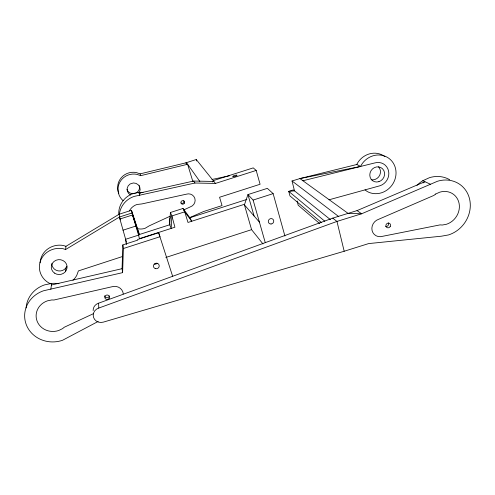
<?xml version="1.0" encoding="UTF-8"?>
<svg xmlns="http://www.w3.org/2000/svg" width="495" height="495" viewBox="0 0 495 495"><rect width="100%" height="100%" fill="white"/><g stroke="black" fill="none" stroke-linecap="round" stroke-linejoin="round"><path stroke-width="0.74" d="M122.612 272.64L122.073 268.674L122.84 244.914L137.734 240.131L137.585 239.518L158.647 232.743L159.99 236.728L123.391 248.521L122.612 272.64L43.529 290.775A28.351 26.371 -4.6 0 0 26.284 324.689A28.351 26.371 -4.6 0 0 62.556 340.275L98.189 321.434M170.41 212.504L171.901 215.938L171.177 228.418L169.698 224.767L170.41 212.504L182.989 208.475L189.882 217.744L191.726 221.253L184.715 211.829L182.989 208.475M65.544 271.489L65.885 267.993M50.459 283.79A19.751 18.655 -1.7 0 1 40.435 261.044A19.751 18.655 -1.7 0 1 63.1 248.713L65.606 249.529L65.946 246.324L119.153 214.23L131.509 210.288L139.541 234.809M50.824 289.266L51.684 283.412A27.72 25.839 -4.2 0 1 58.955 283.722M170.125 217.497C169.191 219.867 169.142 222.509 170.057 224.885M330.493 219.7L294.5 190.86L292.038 180.984L299.908 178.577L356.852 164.482L357.341 163.344A19.577 18.142 -54.4 0 1 384.869 156.599M424.92 181.696L357.037 210.604L332.764 218.122L98.61 303.188L98.771 308.057A7.901 7.388 -10.5 0 0 93.555 317.431A7.901 7.388 -10.5 0 0 103.418 322.103L344.186 251.25L368.608 243.596L441.472 236.189L448.538 234.921A29.131 26.291 -52.4 0 0 469.743 199.739A29.131 26.291 -52.4 0 0 437.475 181.257L361.641 213.772L348.065 213.37L299.908 178.577L360.638 166.438L361.14 165.287A19.849 18.371 -54.2 0 1 387.164 157.218A19.849 18.371 -54.2 0 1 393.172 183.36A19.849 18.371 -54.2 0 1 367.154 191.472L365.056 189.87M65.606 249.529L119.586 216.958L132.078 212.974L131.509 210.288M93.561 313.613L64.27 327.238L62.574 328.631L58.787 330.474A16.966 15.784 -4.6 0 1 37.094 321.144A16.966 15.784 -4.6 0 1 47.402 300.849L51.752 299.945L53.949 300.007L111.604 286.84A8.873 8.359 -11.6 0 1 123.267 293.999M170.2 216.173L149.311 225.807L145.06 228.319A13 12.585 -14.2 0 1 137.072 228.498M183.428 210.066L190.389 206.854A6.843 6.645 -29.2 0 0 194.82 198.347A6.843 6.645 -29.2 0 0 186.293 194.201L141.929 203.915L136.917 204.497A13 12.585 -14.2 0 0 129.368 210.938M416.969 185.353A28.456 25.765 -52.6 0 1 422.792 180.712L429.456 177.686A28.456 25.765 -52.6 0 1 449.714 179.728M189.486 217.701L203.587 211.52L222.045 205.586L219.57 197.245L260.085 184.264L256.2 170.435L253.242 167.885L213.246 180.638M118.843 193.31A15.432 15.079 -9.8 0 1 121.232 177.754A15.432 15.079 -9.8 0 1 136.447 172.6L140.073 173.881L185.842 162.843L196.255 159.52L215.48 183.422L256.2 170.435M98.771 308.057L336.959 221.426L361.641 213.772L357.037 210.604M123.107 200.692A15.617 15.252 -10.2 0 1 119.734 182.377A15.617 15.252 -10.2 0 1 137.016 174.376L140.685 175.669L187.617 164.266L199.844 181.43M122.191 256.614L78.389 270.92L76.799 275.269A19.751 18.655 -1.7 0 1 72.926 280.3M165.837 257.474L251.578 229.655L262.975 243.948M273.141 193.625L267.343 188.354L247.939 194.578L253.118 200.06L273.141 193.625L284.922 236.035M122.989 230.187L135.865 226.06M189.882 217.744L246.881 199.423M169.698 224.767L138.501 234.797L139.411 238.64L174.914 227.217L171.901 215.938L184.715 211.829L187.995 222.453L244.27 204.348L251.578 229.655M212.473 181.912L213.902 181.455L193.632 181.052L139.114 193.174A21.446 20.784 -13.9 0 1 140.518 193.124M126.454 242.191L119.914 219.019L132.536 214.991L132.078 212.974L139.244 234.902M328.952 199.813L379.77 185.817A12.245 11.336 -54.2 0 0 388.55 170.917A12.245 11.336 -54.2 0 0 374.622 162.973L302.915 180.749M51.449 284.996L122.073 268.674M119.351 214.533A21.718 21.031 -14.2 0 1 134.151 196.416L194.962 183.02L215.48 183.422M211.959 179.487L229.544 175.75M51.684 283.412L44.55 284.885A27.72 25.839 -4.2 0 0 26.124 307.927M143.08 192.499A21.341 20.691 -13.8 0 0 138.872 192.376L133.372 193.465A21.341 20.691 -13.8 0 0 118.763 214.675M65.946 246.324L63.478 245.52A19.466 18.408 -1.5 0 0 40.114 262.814M422.792 180.712L430.656 184.357M356.852 164.482L360.638 166.438M292.038 180.984L338.444 216.365M332.764 218.122L336.959 221.426L344.186 251.25M324.813 221.246L288.727 191.379L293.312 189.907L294.5 190.86L288.727 191.379L289.965 195.909L321.589 222.651M319.813 223.709L298.182 205.202L297.136 201.007M254.077 215.987L247.939 194.578L244.412 204.85L259.417 222.131L265.252 242.581M186.448 162.62L187.617 164.266L192.895 181.653M185.842 162.843L187.011 164.482M193.632 181.052L194.962 183.02M140.073 173.881L140.685 175.669M119.586 216.958L120.551 219.885M138.947 234.531L132.536 214.991L138.581 235.119L125.501 239.32L126.404 244.598M158.647 232.743L172.6 276.154M196.255 159.52L196.701 160.986M138.872 192.376L139.751 195.315M253.118 200.06L259.417 222.131M119.153 214.23L119.914 219.019M122.84 244.914L123.391 248.521M183.75 200.605A1.801 1.751 -27.3 0 1 183.831 202.356L183.565 202.74A1.801 1.751 -27.3 0 1 181.863 203.315L181.424 203.167A1.801 1.751 -27.3 0 1 181.04 202.913M139.429 192.258A6.546 6.398 -10.2 0 0 133.347 182.958L130.105 183.979A6.546 6.398 -10.2 0 0 130.618 195.055M139.268 185.458A6.472 6.324 -9.8 0 1 135.574 193.229M134.504 193.564A6.472 6.324 -9.8 0 1 126.937 189.368M109.308 295.936A2.333 2.197 -10.5 0 1 109.117 296.486L108.776 296.969A2.333 2.197 -10.5 0 1 106.58 297.724L106.004 297.551A2.333 2.197 -10.5 0 1 104.705 295.75M66.862 266.31A7.784 7.363 -1.5 0 1 58.082 270.864A7.784 7.363 -1.5 0 1 51.833 263.501M157.15 263.253A2.859 2.729 -18 0 1 154.434 264.138M378.496 166.827A7.679 7.116 -54.4 0 1 374.938 179.493L373.044 179.846A7.679 7.116 -54.4 0 1 371.157 179.691M423.058 182.94A28.642 25.907 -52.6 0 1 424.289 182.092M388.334 222.899A2.425 2.228 -49.2 0 1 388.235 225.237L387.851 225.739A2.425 2.228 -49.2 0 1 385.593 226.444M93.147 310.557A7.765 7.27 -10.2 0 1 98.61 303.188M109.24 298.169L108.9 298.658A2.345 2.209 -10.6 0 1 106.685 299.419L106.103 299.246A2.345 2.209 -10.6 0 1 105.039 296.307A2.345 2.209 -10.6 0 1 108.17 295.23A2.345 2.209 -10.6 0 1 109.24 298.169M184.295 203.216L184.022 203.6A1.807 1.757 -27.3 0 1 182.315 204.175L181.869 204.027A1.807 1.757 -27.3 0 1 181.102 201.663A1.807 1.757 -27.3 0 1 183.521 200.852A1.807 1.757 -27.3 0 1 184.295 203.216M390.184 226.537L389.794 227.038A2.444 2.24 -49.1 0 1 387.523 227.75L386.972 227.539A2.444 2.24 -49.1 0 1 386.255 224.359A2.444 2.24 -49.1 0 1 389.472 223.356A2.444 2.24 -49.1 0 1 390.184 226.537M435.662 194.034L433.892 195.414L378.762 219.248A9.263 8.502 -48.6 0 0 372.073 230.466A9.263 8.502 -48.6 0 0 382.647 236.288L440.111 224.879L442.252 225.033L446.348 224.303A17.436 15.735 -52.4 0 0 459.057 203.241A17.436 15.735 -52.4 0 0 439.727 192.184L435.662 194.034M233.646 176.635A2.24 0.495 -16.2 0 0 237.012 175.323A2.24 0.495 -16.2 0 0 233.937 175.663A2.24 0.495 -16.2 0 0 233.646 176.635M54.493 273.098A7.901 7.462 -1.7 0 0 67.035 267.894A7.901 7.462 -1.7 0 0 56.034 260.252A7.901 7.462 -1.7 0 0 54.493 273.098M271.043 224A2.791 2.648 -41.4 0 0 273.382 219.805A2.791 2.648 -41.4 0 0 268.655 220.071A2.791 2.648 -41.4 0 0 271.043 224M155.678 268.692A2.914 2.772 -18.3 0 0 159.099 265.06A2.914 2.772 -18.3 0 0 154.199 264.12A2.914 2.772 -18.3 0 0 155.678 268.692M378.929 181.659A7.784 7.208 -54.2 0 0 382.573 168.807A7.784 7.208 -54.2 0 0 370.093 172.804A7.784 7.208 -54.2 0 0 378.929 181.659"/></g></svg>
